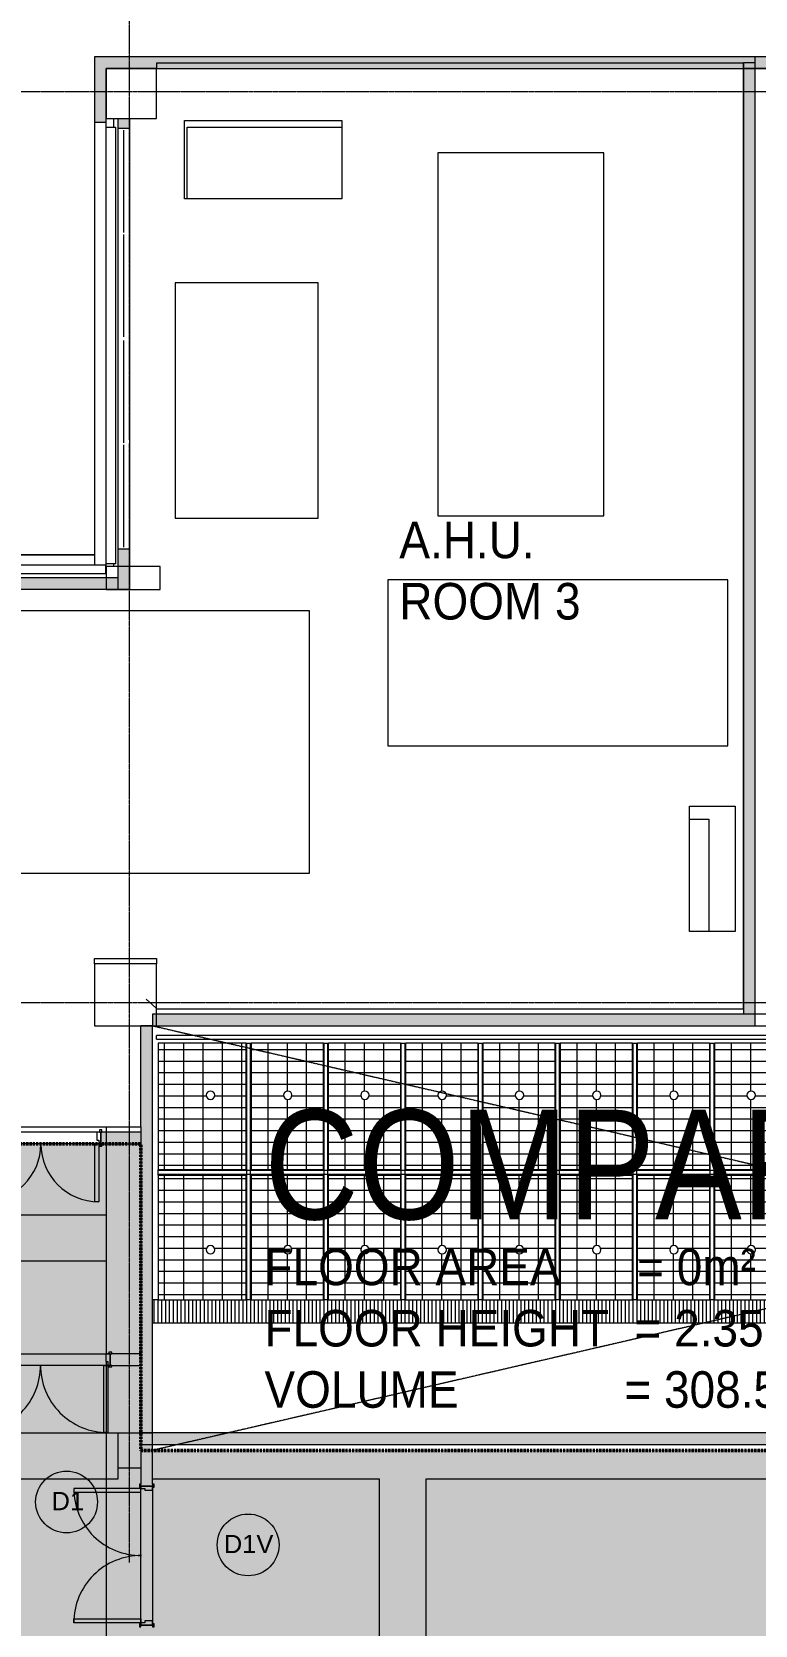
# Model space of a CAD drawing. Header units: millimetres. Extents: x 15878 to 679837, y -72324 to 391440.
# Drawn here: x 297783 to 307145, y 31844 to 52482 of the extents above; entities that cross this region are included whole.
import ezdxf

# ---------------------------------------------------------------- set-up
doc = ezdxf.new("R2010")
doc.units = ezdxf.units.MM
for name, pattern in [('Demolished', [4.8, 3.2, -1.6]), ('Grid Line__1_200_', [10.5, 6, -1.5, 1.5, -1.5]), ('Hidden', [7.14375, 4.7625, -2.38125])]:
    doc.linetypes.add(name, pattern=pattern)
for name, color, linetype, lineweight in [('A-CLNG', 13, 'Continuous', 5), ('A-CLNG-PATT', 13, 'Continuous', 5), ('A-DETL', 90, 'Continuous', 5), ('A-DETL-GENF', 92, 'Continuous', 5), ('A-DETL-THIN', 151, 'Continuous', 5), ('A-DOOR', 31, 'Continuous', 5), ('A-DOOR-FRAM', 31, 'Continuous', 5), ('A-FLOR', 192, 'Continuous', 5), ('A-GLAZ', 151, 'Continuous', 5), ('A-GLAZ-CURT', 52, 'Continuous', 5), ('A-GLAZ-CWMG', 51, 'Continuous', 5), ('A-WALL', 113, 'Continuous', 5), ('A-WALL-PATT', 111, 'Continuous', 18), ('G-ANNO-TEXT', 231, 'Continuous', 5), ('S-BEAM', 12, 'Continuous', 5), ('S-COLS', 52, 'Continuous', 5), ('S-GRID', 1, 'Continuous', 5)]:
    doc.layers.add(name, color=color, linetype=linetype, lineweight=lineweight)
doc.styles.add('Swis721 BT', font='swiss.ttf', dxfattribs={"width": 0.9, "height": 473.035439})
doc.styles.add('Swis721 BT_1', font='swiss.ttf', dxfattribs={"width": 0.85, "height": 1419.106317})
doc.styles.add('Swis721 BT_2', font='swiss.ttf', dxfattribs={"height": 236.51772})

# ---------------------------------------------------------------- blocks, each defined once
blk = doc.blocks.new('DLN-Double Door__X04_ - _M34_ 1800 x 2000 _WH_-17144396-2_F')
at = {"layer": 'A-DOOR', "color": 254}
for p, q in [((-820, -75), (-870, -75)), ((-870, -75), (-870, -945)), ((-820, -945), (-820, -75)), ((820, -75), (870, -75)), ((820, -945), (820, -75)), ((870, -75), (870, -945)), ((-870, -945), (-820, -945)), ((870, -945), (820, -945))]:
    blk.add_line(p, q, dxfattribs=at)
for centre, start, end in [((-870, -75), 270, 0.5), ((870, -75), 179.5, 270)]:
    blk.add_arc(centre, 870, start, end, dxfattribs=at)
at = {"layer": 'A-DOOR-FRAM', "color": 254}
for p, q in [((-885, 95), (-925, 95)), ((-925, 95), (-925, 75)), ((-925, 75), (-885, 75)), ((-845, 75), (-900, 75)), ((-900, 75), (-900, -75)), ((-885, 75), (-885, 95)), ((-845, -25), (-845, 75)), ((845, 75), (845, -25)), ((900, 75), (845, 75)), ((925, 95), (885, 95)), ((885, 95), (885, 75)), ((885, 75), (925, 75)), ((900, -75), (900, 75)), ((925, 75), (925, 95)), ((-885, -75), (-925, -75)), ((-925, -75), (-925, -95)), ((-925, -95), (-885, -95)), ((-900, -75), (-870, -75)), ((-885, -95), (-885, -75)), ((-870, -75), (-870, -25)), ((-870, -25), (-845, -25)), ((845, -25), (870, -25)), ((870, -25), (870, -75)), ((870, -75), (900, -75)), ((925, -75), (885, -75)), ((885, -75), (885, -95)), ((885, -95), (925, -95)), ((925, -95), (925, -75))]:
    blk.add_line(p, q, dxfattribs=at)
blk = doc.blocks.new('Rectangular Mullion - DLN_40 x 120mm _WD_-16432442-2_F')
at = {"layer": 'A-GLAZ-CWMG'}
for p, q in [((51887, 45460), (51887, 45580)), ((51887, 45580), (63281, 45580)), ((63281, 45460), (51887, 45460)), ((63281, 45580), (63281, 45460))]:
    blk.add_line(p, q, dxfattribs=at)
blk = doc.blocks.new('DLN-Double Door__X07_ - _M28x_1500 x 2000 _WH_-16661597-2_F')
at = {"layer": 'A-DOOR', "color": 254}
for p, q in [((-700, -75), (-750, -75)), ((-750, -75), (-750, -825)), ((-700, -825), (-700, -75)), ((700, -75), (750, -75)), ((700, -825), (700, -75)), ((750, -75), (750, -825)), ((-750, -825), (-700, -825)), ((750, -825), (700, -825))]:
    blk.add_line(p, q, dxfattribs=at)
for centre, start, end in [((-750, -75), 270, 359.9923), ((750, -75), 180.0077, 270)]:
    blk.add_arc(centre, 750, start, end, dxfattribs=at)
at = {"layer": 'A-DOOR', "color": 253}
for centre, start, end in [((750, -75), 179.5, 180.0077), ((-750, -75), 359.9923, 0.5)]:
    blk.add_arc(centre, 750, start, end, dxfattribs=at)
at = {"layer": 'A-DOOR-FRAM', "color": 253}
for p, q in [((-760, 105), (-790, 105)), ((-790, 105), (-790, 75)), ((-790, 75), (-760, 75)), ((-725, 75), (-775, 75)), ((-775, 75), (-775, -75)), ((-760, 75), (-760, 105)), ((-725, -25), (-725, 75)), ((725, 75), (725, -25)), ((775, 75), (725, 75)), ((790, 105), (760, 105)), ((760, 105), (760, 75)), ((760, 75), (790, 75)), ((775, -75), (775, 75)), ((790, 75), (790, 105)), ((-750, -75), (-750, -25)), ((-750, -25), (-725, -25)), ((725, -25), (750, -25)), ((750, -25), (750, -75))]:
    blk.add_line(p, q, dxfattribs=at)
at = {"layer": 'A-DOOR-FRAM', "color": 254}
for p, q in [((-760, -75), (-790, -75)), ((-790, -75), (-790, -105)), ((-790, -105), (-760, -105)), ((-775, -75), (-750, -75)), ((-760, -105), (-760, -75)), ((750, -75), (775, -75)), ((790, -75), (760, -75)), ((760, -75), (760, -105)), ((760, -105), (790, -105)), ((790, -105), (790, -75))]:
    blk.add_line(p, q, dxfattribs=at)
blk = doc.blocks.new('DLN_Louvre - 1375x2500 _WH_ ML10-18922121-2_F')
at = {"layer": 'A-GLAZ'}
blk.add_line((-662.5, 0), (662.5, 0), dxfattribs=at)
blk = doc.blocks.new('Rectangular Mullion - DLN_40 x 120mm _WD_-16432438-2_F')
at = {"layer": 'A-GLAZ-CWMG'}
for p, q in [((63289, 51249), (63409, 51249)), ((63289, 45590), (63289, 51249)), ((63409, 51249), (63409, 45590)), ((63409, 45590), (63289, 45590))]:
    blk.add_line(p, q, dxfattribs=at)
blk = doc.blocks.new('CISC HS Pipe Shapes - HA48x4_8-14356479-2_F')
at = {"layer": 'S-BEAM'}
for p, q in [((8175, 24), (-14185, 24)), ((-14185, -24), (-14185, 24)), ((-14185, -24), (8175, -24))]:
    blk.add_line(p, q, dxfattribs=at)
blk = doc.blocks.new('System Panel - C4 Expanded Metal Mesh-14905063-2_F')
at = {"layer": 'A-GLAZ-CURT'}
h = blk.add_hatch(dxfattribs=at)
h.set_pattern_fill('FP_3640', color=256, style=0, pattern_type=2)
h.set_pattern_definition([(0, (299999.53, 38549.99), (0, 150), []), (90, (299999.53, 38549.99), (-250, 2e-14), [])])
h.paths.add_polyline_path([(63964, 37742), (65099, 37742), (65099, 39382), (63964, 39382), (63964, 37950)], flags=0)
h.paths.add_polyline_path([(64639, 38652), (64612, 38660), (64592, 38680), (64584, 38707), (64592, 38735), (64612, 38755), (64639, 38762), (64667, 38755), (64687, 38735), (64694, 38707), (64687, 38680), (64667, 38660), (64654, 38654)], flags=0)
for p, q in [((65101, 39382), (63964, 39382)), ((63964, 39382), (63964, 37741))]:
    blk.add_line(p, q, dxfattribs=at)
for start, end in [(360, 180), (180, 360)]:
    blk.add_arc((64639, 38707), 55, start, end, dxfattribs=at)
blk = doc.blocks.new('System Panel - C4 Expanded Metal Mesh-14905062-2_F')
at = {"layer": 'A-GLAZ-CURT'}
h = blk.add_hatch(dxfattribs=at)
h.set_pattern_fill('FP_3641', color=256, style=0, pattern_type=2)
h.set_pattern_definition([(0, (301089.53, 38549.99), (0, 150), []), (90, (301089.53, 38549.99), (-250, 2e-14), [])])
h.paths.add_polyline_path([(65169, 37742), (66099, 37742), (66099, 39382), (65169, 39382), (65169, 37763)], flags=0)
h.paths.add_polyline_path([(65639, 38652), (65612, 38660), (65592, 38680), (65584, 38707), (65592, 38735), (65612, 38755), (65643, 38762), (65667, 38755), (65687, 38735), (65694, 38707), (65687, 38680), (65667, 38660), (65643, 38653)], flags=0)
blk.add_line((66101, 39382), (65168, 39382), dxfattribs=at)
for start, end in [(0, 180), (180, 360)]:
    blk.add_arc((65639, 38707), 55, start, end, dxfattribs=at)
blk = doc.blocks.new('System Panel - C4 Expanded Metal Mesh-14905065-2_F')
at = {"layer": 'A-GLAZ-CURT'}
h = blk.add_hatch(dxfattribs=at)
h.set_pattern_fill('FP_3642', color=256, style=0, pattern_type=2)
h.set_pattern_definition([(0, (303089.4, 38549.99), (0, 150), []), (90, (303089.4, 38549.99), (-250, 2e-14), [])])
h.paths.add_polyline_path([(68099, 37742), (68099, 39382), (67169, 39382), (67169, 37742), (68011, 37742)], flags=0)
h.paths.add_polyline_path([(67639, 38652), (67612, 38660), (67592, 38680), (67584, 38707), (67592, 38735), (67612, 38755), (67639, 38762), (67667, 38755), (67687, 38735), (67694, 38707), (67687, 38680), (67667, 38660), (67654, 38654)], flags=0)
blk.add_line((68101, 39382), (67168, 39382), dxfattribs=at)
for start, end in [(360, 180), (180, 360)]:
    blk.add_arc((67639, 38707), 55, start, end, dxfattribs=at)
blk = doc.blocks.new('System Panel - C4 Expanded Metal Mesh-14905066-2_F')
at = {"layer": 'A-GLAZ-CURT'}
h = blk.add_hatch(dxfattribs=at)
h.set_pattern_fill('FP_3643', color=256, style=0, pattern_type=2)
h.set_pattern_definition([(0, (304089.26, 38549.99), (0, 150), []), (90, (304089.26, 38549.99), (-250, 2e-14), [])])
h.paths.add_polyline_path([(68169, 37742), (69099, 37742), (69099, 39382), (68169, 39382), (68169, 37763)], flags=0)
h.paths.add_polyline_path([(68639, 38652), (68612, 38660), (68592, 38680), (68584, 38707), (68592, 38735), (68612, 38755), (68639, 38762), (68667, 38755), (68687, 38735), (68694, 38707), (68687, 38680), (68667, 38660), (68654, 38654)], flags=0)
blk.add_line((69101, 39382), (68168, 39382), dxfattribs=at)
for start, end in [(360, 180), (180, 360)]:
    blk.add_arc((68639, 38707), 55, start, end, dxfattribs=at)
blk = doc.blocks.new('Ceilings 7 - Ceilings 7-14168870-2_F')
at = {"layer": 'A-CLNG'}
for p, q in [((65099, 39382), (65099, 37732)), ((65099, 39382), (65101, 39382)), ((65101, 39382), (65109, 39382)), ((65109, 39382), (65159, 39382)), ((65109, 36057), (65109, 39382)), ((65159, 39382), (65168, 39382)), ((65159, 36057), (65159, 39382)), ((65168, 39382), (65169, 39382)), ((65169, 37732), (65169, 39382)), ((66099, 39382), (66099, 37732)), ((66099, 39382), (66101, 39382)), ((66101, 39382), (66109, 39382)), ((66109, 39382), (66159, 39382)), ((66109, 36057), (66109, 39382)), ((66159, 39382), (66168, 39382)), ((66159, 36057), (66159, 39382)), ((66168, 39382), (66169, 39382)), ((66169, 37732), (66169, 39382)), ((67099, 39382), (67099, 37732)), ((67099, 39382), (67101, 39382)), ((67101, 39382), (67109, 39382)), ((67109, 39382), (67159, 39382)), ((67109, 36057), (67109, 39382)), ((67159, 39382), (67168, 39382)), ((67159, 36057), (67159, 39382)), ((67168, 39382), (67169, 39382)), ((67169, 37732), (67169, 39382)), ((68099, 39382), (68099, 37732)), ((68099, 39382), (68101, 39382)), ((68101, 39382), (68109, 39382)), ((68109, 39382), (68159, 39382)), ((68109, 36057), (68109, 39382)), ((68159, 39382), (68168, 39382)), ((68159, 36057), (68159, 39382)), ((68168, 39382), (68169, 39382)), ((68169, 37732), (68169, 39382)), ((69099, 39382), (69099, 37732)), ((69099, 39382), (69101, 39382)), ((69101, 39382), (69109, 39382)), ((69109, 39382), (69159, 39382)), ((69109, 36057), (69109, 39382)), ((69159, 39382), (69168, 39382)), ((69159, 36057), (69159, 39382)), ((69168, 39382), (69169, 39382)), ((69169, 37732), (69169, 39382)), ((70099, 39382), (70099, 37732)), ((70099, 39382), (70101, 39382)), ((70101, 39382), (70109, 39382)), ((70109, 39382), (70159, 39382)), ((70109, 36057), (70109, 39382)), ((70159, 39382), (70168, 39382)), ((70159, 36057), (70159, 39382)), ((70168, 39382), (70169, 39382)), ((70169, 37732), (70169, 39382)), ((71099, 39382), (71099, 37732)), ((71099, 39382), (71101, 39382)), ((71101, 39382), (71109, 39382)), ((71109, 39382), (71159, 39382)), ((71109, 36057), (71109, 39382)), ((71159, 39382), (71168, 39382)), ((71159, 36057), (71159, 39382)), ((71168, 39382), (71169, 39382)), ((71169, 37732), (71169, 39382)), ((65109, 37742), (63964, 37742)), ((63964, 37741), (63964, 37742)), ((63964, 37732), (63964, 37741)), ((63964, 37682), (63964, 37732)), ((75124, 37732), (63964, 37732)), ((63964, 37674), (63964, 37682)), ((75124, 37682), (63964, 37682)), ((63964, 37672), (63964, 37674)), ((63964, 37672), (65109, 37672)), ((65099, 37682), (65099, 36057)), ((66109, 37742), (65159, 37742)), ((65159, 37672), (66109, 37672)), ((65169, 36057), (65169, 37682)), ((66099, 37682), (66099, 36057)), ((67109, 37742), (66159, 37742)), ((66159, 37672), (67109, 37672)), ((66169, 36057), (66169, 37682)), ((67099, 37682), (67099, 36057)), ((68109, 37742), (67159, 37742)), ((67159, 37672), (68109, 37672)), ((67169, 36057), (67169, 37682)), ((68099, 37682), (68099, 36057)), ((69109, 37742), (68159, 37742)), ((68159, 37672), (69109, 37672)), ((68169, 36057), (68169, 37682)), ((69099, 37682), (69099, 36057)), ((70109, 37742), (69159, 37742)), ((69159, 37672), (70109, 37672)), ((69169, 36057), (69169, 37682)), ((70099, 37682), (70099, 36057)), ((71109, 37742), (70159, 37742)), ((70159, 37672), (71109, 37672)), ((70169, 36057), (70169, 37682)), ((71099, 37682), (71099, 36057)), ((72109, 37742), (71159, 37742)), ((71159, 37672), (72109, 37672)), ((71169, 36057), (71169, 37682)), ((65101, 36057), (65099, 36057)), ((65109, 36057), (65101, 36057)), ((65159, 36057), (65109, 36057)), ((65168, 36057), (65159, 36057)), ((65169, 36057), (65168, 36057)), ((66101, 36057), (66099, 36057)), ((66109, 36057), (66101, 36057)), ((66159, 36057), (66109, 36057)), ((66168, 36057), (66159, 36057)), ((66169, 36057), (66168, 36057)), ((67101, 36057), (67099, 36057)), ((67109, 36057), (67101, 36057)), ((67159, 36057), (67109, 36057)), ((67168, 36057), (67159, 36057)), ((67169, 36057), (67168, 36057)), ((68101, 36057), (68099, 36057)), ((68109, 36057), (68101, 36057)), ((68159, 36057), (68109, 36057)), ((68168, 36057), (68159, 36057)), ((68169, 36057), (68168, 36057)), ((69101, 36057), (69099, 36057)), ((69109, 36057), (69101, 36057)), ((69159, 36057), (69109, 36057)), ((69168, 36057), (69159, 36057)), ((69169, 36057), (69168, 36057)), ((70101, 36057), (70099, 36057)), ((70109, 36057), (70101, 36057)), ((70159, 36057), (70109, 36057)), ((70168, 36057), (70159, 36057)), ((70169, 36057), (70168, 36057)), ((71101, 36057), (71099, 36057)), ((71109, 36057), (71101, 36057)), ((71159, 36057), (71109, 36057)), ((71168, 36057), (71159, 36057)), ((71169, 36057), (71168, 36057))]:
    blk.add_line(p, q, dxfattribs=at)
blk = doc.blocks.new('System Panel - C4 Expanded Metal Mesh-16966420-2_F')
at = {"layer": 'A-GLAZ-CURT'}
h = blk.add_hatch(dxfattribs=at)
h.set_pattern_fill('FP_3648', color=256, style=0, pattern_type=2)
h.set_pattern_definition([(0, (299999.53, 36877.49), (0, 150), []), (90, (299999.53, 36877.49), (-250, 2e-14), [])])
h.paths.add_polyline_path([(64967, 36057), (65099, 36057), (65099, 37672), (63964, 37672), (63964, 36057), (64290, 36057)], flags=0)
h.paths.add_polyline_path([(64639, 36652), (64612, 36660), (64592, 36680), (64584, 36707), (64592, 36735), (64612, 36755), (64639, 36762), (64667, 36755), (64687, 36735), (64694, 36707), (64687, 36680), (64667, 36660), (64654, 36654)], flags=0)
for p, q in [((63964, 37674), (63964, 36057)), ((63964, 36057), (65101, 36057))]:
    blk.add_line(p, q, dxfattribs=at)
for start, end in [(0, 180), (180, 360)]:
    blk.add_arc((64639, 36707), 55, start, end, dxfattribs=at)
blk = doc.blocks.new('System Panel - C4 Expanded Metal Mesh-16966422-2_F')
at = {"layer": 'A-GLAZ-CURT'}
h = blk.add_hatch(dxfattribs=at)
h.set_pattern_fill('FP_3649', color=256, style=0, pattern_type=2)
h.set_pattern_definition([(0, (301089.53, 36877.49), (0, 150), []), (90, (301089.53, 36877.49), (-250, 2e-14), [])])
h.paths.add_polyline_path([(65305, 36057), (66099, 36057), (66099, 37672), (65169, 37669), (65169, 36057)], flags=0)
h.paths.add_polyline_path([(65639, 36652), (65612, 36660), (65592, 36680), (65584, 36707), (65592, 36735), (65612, 36755), (65643, 36762), (65667, 36755), (65687, 36735), (65694, 36707), (65687, 36680), (65667, 36660), (65643, 36653)], flags=0)
blk.add_line((65168, 36057), (66101, 36057), dxfattribs=at)
for start, end in [(0, 180), (180, 360)]:
    blk.add_arc((65639, 36707), 55, start, end, dxfattribs=at)
blk = doc.blocks.new('System Panel - C4 Expanded Metal Mesh-16966423-2_F')
at = {"layer": 'A-GLAZ-CURT'}
h = blk.add_hatch(dxfattribs=at)
h.set_pattern_fill('FP_3650', color=256, style=0, pattern_type=2)
h.set_pattern_definition([(0, (303089.4, 36877.49), (0, 150), []), (90, (303089.4, 36877.49), (-250, 2e-14), [])])
h.paths.add_polyline_path([(67335, 36057), (68099, 36057), (68099, 37672), (67169, 37672), (67169, 36057)], flags=0)
h.paths.add_polyline_path([(67639, 36652), (67612, 36660), (67592, 36680), (67584, 36707), (67592, 36735), (67612, 36755), (67639, 36762), (67667, 36755), (67687, 36735), (67694, 36707), (67687, 36680), (67667, 36660), (67654, 36654)], flags=0)
blk.add_line((67168, 36057), (68101, 36057), dxfattribs=at)
for start, end in [(0, 180), (180, 0)]:
    blk.add_arc((67639, 36707), 55, start, end, dxfattribs=at)
blk = doc.blocks.new('System Panel - C4 Expanded Metal Mesh-16966424-2_F')
at = {"layer": 'A-GLAZ-CURT'}
h = blk.add_hatch(dxfattribs=at)
h.set_pattern_fill('FP_3651', color=256, style=0, pattern_type=2)
h.set_pattern_definition([(0, (304089.26, 36877.49), (0, 150), []), (90, (304089.26, 36877.49), (-250, 2e-14), [])])
h.paths.add_polyline_path([(69026, 36057), (69099, 36057), (69099, 37672), (68169, 37672), (68169, 36057), (68350, 36057)], flags=0)
h.paths.add_polyline_path([(68639, 36652), (68612, 36660), (68592, 36680), (68584, 36707), (68592, 36735), (68612, 36755), (68639, 36762), (68667, 36755), (68687, 36735), (68694, 36707), (68687, 36680), (68667, 36660), (68654, 36654)], flags=0)
blk.add_line((68168, 36057), (69101, 36057), dxfattribs=at)
for start, end in [(0, 180), (180, 0)]:
    blk.add_arc((68639, 36707), 55, start, end, dxfattribs=at)
blk = doc.blocks.new('DLN_Louvre - 1375x2500 _WH_ ML10-V896-2_F')
at = {"layer": 'A-GLAZ', "color": 253}
blk.add_line((-662.5, 0), (662.5, 0), dxfattribs=at)

msp = doc.modelspace()

# ---------------------------------------------------------------- hatches: boundary and pattern name
at = {"layer": 'A-CLNG-PATT'}
h = msp.add_hatch(dxfattribs=at)
h.set_pattern_fill('FP_3653', color=256, style=0, pattern_type=2)
h.set_pattern_definition([(270, (313515.75, 35207.485), (50, 3e-15), [])])
h.paths.add_polyline_path([(303805.1, 35757.5), (319574.3, 35757.5), (319569.3, 35767.5), (319554.3, 35767.5), (319554.3, 36057.5), (299344.5, 36057.5), (299344.5, 35757.5), (303624.3, 35757.5)], flags=0)
at = {"layer": 'A-DETL-GENF', "transparency": 33554585}
msp.add_hatch(color=151, dxfattribs=at).paths.add_polyline_path([(312144.5, 7857.5), (313794.5, 7857.5), (313794.5, 21079.2), (318794.5, 21079.2), (318794.5, 31757.5), (318294.5, 31757.5), (318294.5, 34107.5), (299194.5, 34107.5), (299194.5, 38077.5), (296794.5, 38077.5), (296794.5, 33957.5), (284244.5, 33957.5), (284244.5, 31607.5), (312144.5, 31607.5), (312144.5, 28132.5), (310944.5, 28132.5), (310944.5, 25782.5), (312144.5, 25782.5), (312144.5, 9065.7)], flags=0)
at = {"layer": 'A-WALL-PATT', "lineweight": 5, "transparency": 33554432}
for points in [[(298744.5, 51311), (298744.5, 52157.5), (298594.5, 52157.5), (298594.5, 51311)], [(310744.5, 52007.5), (321894.5, 52007.5), (321894.5, 52157.5), (298744.5, 52157.5), (298744.5, 52007.5), (307144.5, 52007.5)], [(306994.5, 39757.5), (307144.5, 39757.5), (307144.5, 52082.5), (306994.5, 52082.5), (306994.5, 39825.7)], [(303128.4, 39607.5), (307144.5, 39607.5), (307144.5, 39757.5), (299344.5, 39757.5), (299344.5, 39607.5), (302451.7, 39607.5)], [(299194.5, 34332.5), (299344.5, 34332.5), (299344.5, 39607.5), (299194.5, 39607.5), (299194.5, 34574)]]:
    msp.add_hatch(color=253, dxfattribs=at).paths.add_polyline_path(points, flags=0)
h = msp.add_hatch(color=253, dxfattribs=at)
h.paths.add_polyline_path([(299044.5, 45257.5), (299044.5, 45782.5), (298894.5, 45782.5), (298894.5, 45257.5)], flags=0)
h.paths.add_polyline_path([(299044.5, 51232.5), (299044.5, 51357.5), (298894.5, 51357.5), (298894.5, 51232.5)], flags=0)
h = msp.add_hatch(color=253, dxfattribs=at)
h.paths.add_polyline_path([(294964.5, 45257.5), (298894.5, 45257.5), (298894.5, 45407.5), (294729.5, 45407.5), (294729.5, 45257.5)], flags=0)
h.paths.add_polyline_path([(288329.5, 45257.5), (288329.5, 45407.5), (288187.5, 45407.5), (288187.5, 45257.5)], flags=0)
h = msp.add_hatch(color=253, dxfattribs=at)
h.paths.add_polyline_path([(299068.4, 38077.5), (299194.5, 38077.5), (299194.5, 38227.5), (298674.5, 38227.5), (298674.5, 38077.5), (298689.5, 38077.5)], flags=0)
h.paths.add_polyline_path([(297038.5, 38077.5), (297124.5, 38077.5), (297124.5, 38227.5), (296794.5, 38227.5), (296794.5, 38077.5)], flags=0)
h = msp.add_hatch(color=253, dxfattribs=at)
h.paths.add_polyline_path([(296794.5, 35207.5), (296994.5, 35207.5), (296994.5, 35357.5), (296794.5, 35357.5), (296794.5, 35257.5)], flags=0)
h.paths.add_polyline_path([(299194.5, 35207.5), (299194.5, 35357.5), (298794.5, 35357.5), (298794.5, 35207.5), (298819.5, 35207.5)], flags=0)
h = msp.add_hatch(color=253, dxfattribs=at)
h.paths.add_polyline_path([(299344.5, 34182.5), (310644.5, 34182.5), (310644.5, 34332.5), (299194.5, 34332.5), (299194.5, 34182.5)], flags=0)
h.paths.add_polyline_path([(318691.5, 34182.5), (320019.5, 34182.5), (320019.5, 34332.5), (311444.5, 34332.5), (311444.5, 34182.5), (318019.5, 34182.5)], flags=0)
h = msp.add_hatch(color=253, dxfattribs=at)
h.paths.add_polyline_path([(299344.5, 31607.5), (299344.5, 31845), (299194.5, 31845), (299194.5, 31607.5), (299244.5, 31607.5)], flags=0)
h.paths.add_polyline_path([(299194.5, 33645), (299344.5, 33645), (299344.5, 34182.5), (299194.5, 34182.5), (299194.5, 33670)], flags=0)
at = {"layer": 'S-COLS'}
h = msp.add_hatch(dxfattribs=at)
h.set_pattern_fill('FP_3637', color=253, style=0, pattern_type=2)
h.set_pattern_definition([(50, (235455.2, 0), (3643.68, -318.78), [381, -4191]), (355, (235455.2, 0), (-704.86, 3821.14), [304.8, -3352.8]), (100.451, (235759, -26.6), (2938.85, 3502.33), [323.8, -3561.8]), (46.184, (235455.2, 1016), (5421.58, -840.86), [571.5, -6286.5]), (96.636, (235907, 946), (4748.05, 4948.55), [485.7, -5342.7]), (351.184, (235455, 1016), (4748.1, 4948.5), [457.2, -5029.2]), (21, (235963.2, 762), (3032.29, -2045.3), [381, -4191]), (326, (235963.2, 762), (1236.04, 3683.76), [304.8, -3352.8]), (71.451, (236216, 591.6), (4268.34, 1638.42), [323.8, -3561.8]), (37.5, (235455.2, 0), (61.772, 1691.1), [167.64, -3144.52, 167.64, -3235.96, -3365.5]), (37.5, (235455.2, 0), (61.772, 1691.1), [-6715.76, 167.64, -3197.86]), (7.5, (235455.2, 0), (1336.393, 2003.61), [167.64, -1772.92, 167.64, -3068.32, -1282.7]), (7.5, (235455.2, 0), (1336.393, 2003.61), [-5176.52, 167.64, -1115.06]), (327.5, (234322.4, 0), (2711.818, -114.579), [167.64, -1102.36, 167.64, -3794.76, -5257.8]), (327.5, (234322.4, 0), (2711.818, -114.579), [-5232.4, 167.64, -5090.16]), (317.5, (233814.4, 0), (2962.586, 508.53), [167.64, -1483.36, 167.64, -2463.8, -3733.8]), (317.5, (233814.4, 0), (2962.586, 508.53), [-4282.44, 167.64, -3566.16])])
h.paths.add_polyline_path([(298594.5, 39607.5), (299394.5, 39607.5), (299394.5, 40407.5), (298594.5, 40407.5), (298594.5, 39825.7)], flags=0)

# ---------------------------------------------------------------- linework, layer by layer
at = {"layer": 'A-CLNG'}
for p, q in [((299419.5, 36057.5), (299344.5, 36057.5)), ((299344.5, 35757.5), (319574.3, 35757.5))]:
    msp.add_line(p, q, dxfattribs=at)
at = {"layer": 'A-DETL', "linetype": 'Hidden', "lineweight": 20}
for p, q in [((299344.5, 34107.5), (299344.5, 39607.5)), ((299344.5, 39607.5), (323144.5, 39607.5)), ((299344.5, 39607.5), (323144.5, 34107.5)), ((323144.5, 39607.5), (299344.5, 34107.5))]:
    msp.add_line(p, q, dxfattribs=at)
at = {"layer": 'A-DETL', "linetype": 'Demolished', "lineweight": 50}
for p, q in [((299194.5, 38077.5), (296794.5, 38077.5)), ((299194.5, 34107.5), (299194.5, 38077.5)), ((318294.5, 34107.5), (299194.5, 34107.5))]:
    msp.add_line(p, q, dxfattribs=at)
at = {"layer": 'A-DETL-THIN'}
for centre in [(298231.7, 33438.8), (300582, 32882.9)]:
    msp.add_circle(centre, 400, dxfattribs=at)
at = {"layer": 'A-FLOR'}
for p, q in [((307144.5, 52157.5), (298594.5, 52157.5)), ((298594.5, 52157.5), (298594.5, 45707.5)), ((306994.5, 52077.9), (299394.5, 52077.9)), ((299394.5, 52077.9), (299394.5, 52007.5)), ((306994.5, 39827.9), (306994.5, 52077.9)), ((310744.5, 52007.5), (306994.5, 52007.5)), ((307144.5, 52007.5), (307144.5, 52157.5)), ((298837.5, 51357.5), (298837.5, 51249.5)), ((299760.5, 50317.9), (299760.5, 51334.9)), ((299760.5, 51334.9), (301794.5, 51334.9)), ((299794.5, 51247.5), (301794.5, 51247.5)), ((299794.5, 50317.9), (299794.5, 51247.5)), ((301794.5, 51334.9), (301794.5, 50317.9)), ((305186.5, 50914.5), (303036.5, 50914.5)), ((303036.5, 50914.5), (303036.5, 46214.5)), ((305186.5, 46214.5), (305186.5, 50914.5)), ((301794.5, 50317.9), (299760.5, 50317.9)), ((301487.5, 49232), (299637.5, 49232)), ((299637.5, 49232), (299637.5, 46182)), ((301487.5, 46182), (301487.5, 49232)), ((299637.5, 46182), (301487.5, 46182)), ((303036.5, 46214.5), (305186.5, 46214.5)), ((298594.5, 45707.5), (273094.5, 45707.5)), ((298736.5, 45557.5), (298744.5, 45557.5)), ((298744.5, 45534.9), (298736.5, 45534.9)), ((298744.5, 45557.5), (298744.5, 45534.9)), ((298837.5, 45590.5), (298837.5, 45557.5)), ((306792.5, 45383.5), (302392.5, 45383.5)), ((302392.5, 45383.5), (302392.5, 43233.5)), ((306792.5, 43233.5), (306792.5, 45383.5)), ((301377, 44983.5), (296677, 44983.5)), ((301377, 41583.5), (301377, 44983.5)), ((302392.5, 43233.5), (306792.5, 43233.5)), ((306294.5, 42452.9), (306886.5, 42452.9)), ((306294.5, 40826.4), (306294.5, 42452.9)), ((306886.5, 42452.9), (306886.5, 40826.4)), ((306294.5, 42282.5), (306544.5, 42282.5)), ((306544.5, 42282.5), (306544.5, 40826.4)), ((296677, 41583.5), (301377, 41583.5)), ((306886.5, 40826.4), (306294.5, 40826.4)), ((298594.5, 40407.5), (298594.5, 40477.9)), ((298594.5, 40477.9), (299394.5, 40477.9)), ((299394.5, 40477.9), (299394.5, 40407.5)), ((299394.5, 39827.9), (306994.5, 39827.9)), ((299194.5, 38297.9), (299194.5, 39607.5)), ((299344.5, 36057.5), (299344.5, 39607.5)), ((299344.5, 36057.5), (299344.5, 39607.5)), ((299394.5, 39607.5), (310744.5, 39607.5)), ((296794.5, 38297.9), (299194.5, 38297.9)), ((298744.5, 38297.9), (298744.5, 35357.5)), ((296644.5, 37157.5), (298744.5, 37157.5)), ((298744.5, 37157.5), (298744.5, 36557.5)), ((298744.5, 36557.5), (296644.5, 36557.5)), ((299344.5, 33732.5), (299344.5, 35757.5)), ((299344.5, 33670), (299344.5, 35757.5)), ((298744.5, 35257.5), (298744.5, 31607.5)), ((296644.5, 34332.5), (299194.5, 34332.5)), ((320019.5, 34332.5), (299344.5, 34332.5)), ((298894.5, 33882.5), (298894.5, 33732.5)), ((298894.5, 33732.5), (288094.5, 33732.5)), ((302282, 33732.5), (299344.5, 33732.5)), ((302282, 31607.5), (302282, 33732.5)), ((311344.5, 33732.5), (302882, 33732.5)), ((302882, 33732.5), (302882, 31607.5))]:
    msp.add_line(p, q, dxfattribs=at)
at = {"layer": 'A-FLOR', "color": 253}
for p, q in [((298744.5, 45557.5), (298744.5, 51357.5)), ((298744.5, 51357.5), (299044.5, 51357.5)), ((299044.5, 45257.5), (288094.5, 45257.5)), ((299344.5, 34182.5), (310819.5, 34182.5))]:
    msp.add_line(p, q, dxfattribs=at)
at = {"layer": 'A-FLOR', "color": 254}
for p, q in [((298894.5, 34332.5), (298894.5, 33882.5)), ((298894.5, 33882.5), (299194.5, 33882.5)), ((299194.5, 33882.5), (299194.5, 33670))]:
    msp.add_line(p, q, dxfattribs=at)
at = {"layer": 'A-WALL', "color": 253}
for p, q in [((321894.5, 52157.5), (298594.5, 52157.5)), ((298594.5, 52157.5), (298594.5, 45580)), ((298744.5, 52007.5), (321744.5, 52007.5)), ((298744.5, 51357.5), (298744.5, 52007.5)), ((307144.5, 52082.5), (306994.5, 52082.5)), ((306994.5, 52082.5), (306994.5, 39757.5)), ((307144.5, 39757.5), (307144.5, 52007.5)), ((298594.5, 51311), (298744.5, 51311)), ((298894.5, 51357.5), (298894.5, 45257.5)), ((298894.5, 51232.5), (299044.5, 51232.5)), ((299044.5, 51357.5), (299044.5, 45257.5)), ((273094.5, 45707.5), (298594.5, 45707.5)), ((299044.5, 45782.5), (298894.5, 45782.5)), ((298894.5, 45407.5), (294729.5, 45407.5)), ((298744.5, 45557.5), (298736.5, 45557.5)), ((307144.5, 39757.5), (299344.5, 39757.5)), ((299344.5, 39757.5), (299344.5, 39607.5)), ((307144.5, 39607.5), (307144.5, 39757.5)), ((299344.5, 39607.5), (299194.5, 39607.5)), ((299344.5, 39607.5), (307144.5, 39607.5)), ((307144.5, 39607.5), (321744.5, 39607.5)), ((298624.5, 38227.5), (297174.5, 38227.5)), ((298674.5, 38227.5), (298674.5, 38077.5)), ((299194.5, 38227.5), (298689.5, 38227.5)), ((299344.5, 35757.5), (299344.5, 36057.5)), ((299194.5, 34332.5), (299344.5, 34332.5)), ((299344.5, 34332.5), (299194.5, 34332.5)), ((299194.5, 34182.5), (299344.5, 34182.5))]:
    msp.add_line(p, q, dxfattribs=at)
at = {"layer": 'A-WALL', "color": 21}
for p in [(307144.5, 39757.5), (321744.5, 39757.5)]:
    msp.add_line(p, (307144.5, 39757.5), dxfattribs=at)
at = {"layer": 'A-WALL', "color": 254}
for p, q in [((299194.5, 38297.9), (299194.5, 33882.5)), ((298659.5, 38077.5), (297139.5, 38077.5)), ((298689.5, 38077.5), (299194.5, 38077.5)), ((297009.5, 35357.5), (298779.5, 35357.5)), ((298794.5, 35357.5), (298794.5, 35207.5)), ((299194.5, 35357.5), (298819.5, 35357.5)), ((298779.5, 35207.5), (297009.5, 35207.5)), ((298819.5, 35207.5), (299194.5, 35207.5)), ((299194.5, 33645), (299344.5, 33645)), ((299194.5, 31860), (299194.5, 33630)), ((299344.5, 33630), (299344.5, 31860)), ((299344.5, 31845), (299194.5, 31845))]:
    msp.add_line(p, q, dxfattribs=at)
at = {"layer": 'S-COLS', "color": 9, "lineweight": 20}
for p, q in [((299394.5, 52007.5), (298744.5, 52007.5)), ((298744.5, 52007.5), (298744.5, 51357.5)), ((299394.5, 51357.5), (299394.5, 52007.5)), ((298744.5, 51357.5), (299394.5, 51357.5)), ((299444.5, 45557.5), (298744.5, 45557.5)), ((298744.5, 45557.5), (298744.5, 45257.5)), ((299444.5, 45257.5), (299444.5, 45557.5)), ((298744.5, 45257.5), (299444.5, 45257.5)), ((299394.5, 40407.5), (298594.5, 40407.5)), ((298594.5, 40407.5), (298594.5, 39607.5)), ((299394.5, 39607.5), (299394.5, 40407.5)), ((298594.5, 39607.5), (299394.5, 39607.5))]:
    msp.add_line(p, q, dxfattribs=at)
at = {"layer": 'S-GRID', "color": 254, "linetype": 'Grid Line__1_200_'}
for p, q in [((299044.5, 47198.8), (299044.5, 61692.9)), ((258983.7, 51707.5), (317699.8, 51707.5)), ((299044.5, 32653.9), (299044.5, 47148)), ((258983.7, 39907.5), (317699.8, 39907.5))]:
    msp.add_line(p, q, dxfattribs=at)

# ---------------------------------------------------------------- block references
at = {"layer": 'A-CLNG'}
msp.add_blockref('Ceilings 7 - Ceilings 7-14168870-2_F', (235455.2, 0), dxfattribs=at)
at = {"layer": 'A-DOOR', "color": 253}
msp.add_blockref('DLN-Double Door__X07_ - _M28x_1500 x 2000 _WH_-16661597-2_F', (297899.5, 38152.5), dxfattribs=at)
at = {"layer": 'A-DOOR', "color": 254}
msp.add_blockref('DLN-Double Door__X04_ - _M34_ 1800 x 2000 _WH_-17144396-2_F', (297894.5, 35282.5), dxfattribs=at)
at = {"layer": 'A-DOOR', "color": 254, "rotation": 270}
msp.add_blockref('DLN-Double Door__X04_ - _M34_ 1800 x 2000 _WH_-17144396-2_F', (299269.5, 32745), dxfattribs=at)
at = {"layer": 'A-GLAZ', "color": 253, "rotation": 269.9999999999999}
for p in [(298969.5, 50545), (298969.5, 46470)]:
    msp.add_blockref('DLN_Louvre - 1375x2500 _WH_ ML10-V896-2_F', p, dxfattribs=at)
at = {"layer": 'A-GLAZ', "rotation": 269.9999999999999}
for p in [(298969.5, 49195), (298969.5, 47820)]:
    msp.add_blockref('DLN_Louvre - 1375x2500 _WH_ ML10-18922121-2_F', p, dxfattribs=at)
at = {"layer": 'A-GLAZ-CURT'}
for name, p in [('System Panel - C4 Expanded Metal Mesh-14905063-2_F', (235455.2, 0)), ('System Panel - C4 Expanded Metal Mesh-14905062-2_F', (235455.2, 0)), ('System Panel - C4 Expanded Metal Mesh-14905062-2_F', (236455.2, 0)), ('System Panel - C4 Expanded Metal Mesh-14905065-2_F', (235455.2, 0)), ('System Panel - C4 Expanded Metal Mesh-14905066-2_F', (235455.2, 0)), ('System Panel - C4 Expanded Metal Mesh-14905066-2_F', (236455.2, 0)), ('System Panel - C4 Expanded Metal Mesh-14905066-2_F', (237455.2, 0)), ('System Panel - C4 Expanded Metal Mesh-14905066-2_F', (238455.2, 0)), ('System Panel - C4 Expanded Metal Mesh-16966420-2_F', (235455.2, 0)), ('System Panel - C4 Expanded Metal Mesh-16966422-2_F', (235455.2, 0)), ('System Panel - C4 Expanded Metal Mesh-16966422-2_F', (236455.2, 0)), ('System Panel - C4 Expanded Metal Mesh-16966423-2_F', (235455.2, 0)), ('System Panel - C4 Expanded Metal Mesh-16966424-2_F', (235455.2, 0)), ('System Panel - C4 Expanded Metal Mesh-16966424-2_F', (236455.2, 0)), ('System Panel - C4 Expanded Metal Mesh-16966424-2_F', (237455.2, 0)), ('System Panel - C4 Expanded Metal Mesh-16966424-2_F', (238455.2, 0))]:
    msp.add_blockref(name, p, dxfattribs=at)
at = {"layer": 'A-GLAZ-CWMG'}
for name in ['Rectangular Mullion - DLN_40 x 120mm _WD_-16432438-2_F', 'Rectangular Mullion - DLN_40 x 120mm _WD_-16432442-2_F']:
    msp.add_blockref(name, (235455.2, 0), dxfattribs=at)
at = {"layer": 'S-BEAM'}
msp.add_blockref('CISC HS Pipe Shapes - HA48x4_8-14356479-2_F', (313579.5, 39457.5), dxfattribs=at)

# ---------------------------------------------------------------- texts
at = {"layer": 'G-ANNO-TEXT', "color": 7, "attachment_point": 1, "line_spacing_factor": 1.00667}
for s, insert, char_height, width, style in [('A.H.U.\\PROOM 3', (302539.3, 46136.8), 473.04, 2760, 'Swis721 BT'), ('COMPARTMENT 1c', (300793.6, 38519.4), 1419.106, 18018, 'Swis721 BT_1'), ('FLOOR AREA      = 0m²\\PFLOOR HEIGHT  = 2.35m\\PVOLUME             = 308.586m³\\P', (300793.6, 36720.1), 473.035, 9702, 'Swis721 BT'), ('D1', (298036.4, 33568.9), 236.52, 495, 'Swis721 BT_2'), ('D1V', (300266.8, 33013.1), 236.52, 738, 'Swis721 BT_2')]:
    msp.add_mtext(s, dxfattribs=dict(at, insert=insert, char_height=char_height, width=width, style=style))

doc.saveas('drawing.dxf')
